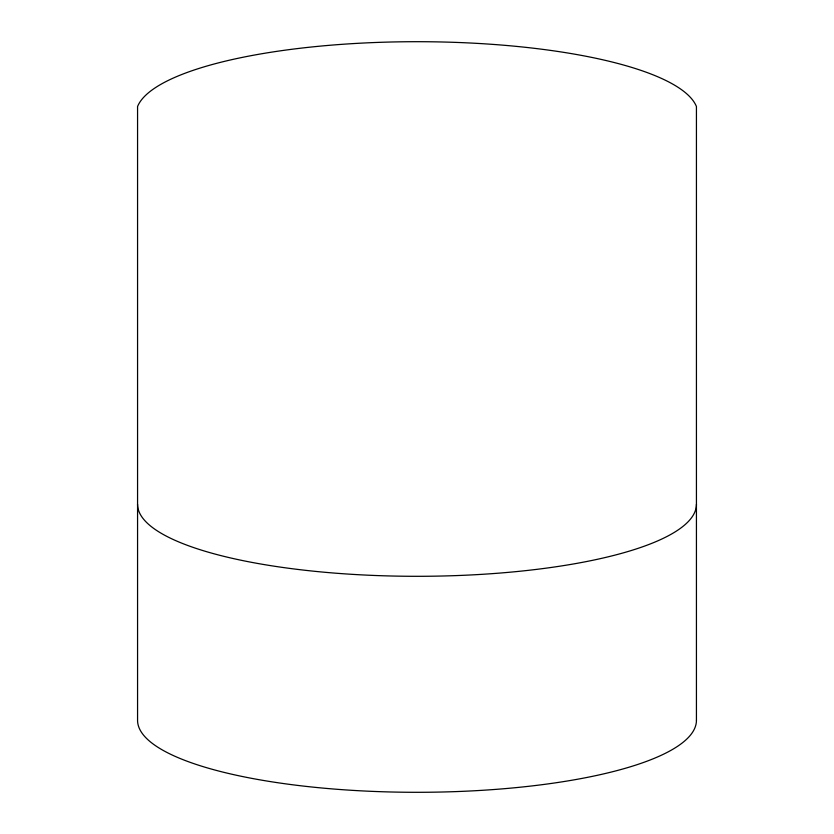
<?xml version="1.0" encoding="UTF-8"?>
<svg xmlns="http://www.w3.org/2000/svg" width="834" height="834" viewBox="0 0 834 834"><rect width="100%" height="100%" fill="white"/><g stroke="black" fill="none" stroke-linecap="round" stroke-linejoin="round"><path stroke-width="1.25" d="M696.432 504.299A279.432 71.995 0 0 1 417 576.304A279.432 71.995 0 0 1 137.568 504.299M696.432 720.305L696.432 106.502A280.985 72.402 0 0 0 417 41.7A280.985 72.402 0 0 0 137.568 106.502L137.568 720.305A279.432 71.995 0 0 0 417 792.3A279.432 71.995 0 0 0 696.432 720.305"/></g></svg>
